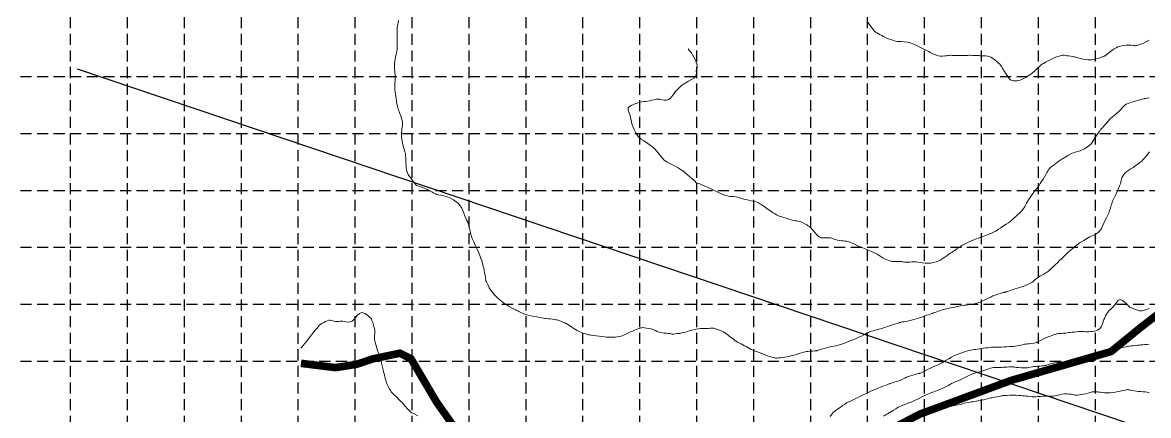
# Model space of a CAD drawing. Header units: inches. Extents: x 45655 to 51424, y 20024 to 23633.
# Drawn here: x 46934 to 48714, y 21203 to 21824 of the extents above; entities that cross this region are included whole.
import ezdxf

# ---------------------------------------------------------------- set-up
doc = ezdxf.new("R2010")
doc.units = ezdxf.units.IN
doc.header["$MEASUREMENT"] = 0
doc.linetypes.add('DASHED2', pattern=[0.375, 0.25, -0.125])
doc.linetypes.add('HIDDEN', pattern=[0.375, 0.25, -0.125])
doc.layers.add('100-Yr Floodplain', color=5, linetype='DASHED2', lineweight=60)
doc.layers.add('CTR', color=43, linetype='Continuous', lineweight=9)
for name, color, linetype in [('FLOOD PLANE', 120, 'Continuous'), ('GRID', 254, 'HIDDEN'), ('SILT FENCE', 200, 'Continuous')]:
    doc.layers.add(name, color=color, linetype=linetype)

msp = doc.modelspace()

# ---------------------------------------------------------------- linework, layer by layer
at = {"layer": '100-Yr Floodplain', "color": 4, "const_width": 12, "flags": 128}
msp.add_lwpolyline([(50192.2, 20539.8), (50189.9, 20570.7), (50172.6, 20620.5), (50129.1, 20743), (50097.3, 20814.5), (50035.7, 20859.1), (49982, 20892.9), (49912.5, 20934.6), (49867.7, 20960.4), (49827, 20994.2), (49736.6, 21034.9), (49695.8, 21061.7), (49673, 21088.5), (49650.7, 21126.1), (49618.9, 21170.8), (49570.2, 21255.2), (49529.5, 21322.7), (49504.6, 21370.4), (49452, 21421), (49404.3, 21468.7), (49385.4, 21497.5), (49374.5, 21526.3), (49355.6, 21543.2), (49326.8, 21558.1), (49314.8, 21571), (49302.5, 21598.7), (49297.3, 21617.2), (49283.9, 21633.9), (49260.2, 21702.4), (49252.5, 21718.4), (49195.3, 21798.2), (49166.5, 21844.3), (49126.1, 21909), (49096.7, 21955.7), (49080, 21986.4), (49039.6, 22019.1), (49012.5, 22022.9), (49000.2, 22017.6), (48989.7, 21984.3), (48980.9, 21907.1), (48973.9, 21847.5), (48966.9, 21807.1), (48931.8, 21728.2), (48907.2, 21663.3), (48894.9, 21580.9), (48854.6, 21495), (48826.5, 21442.3), (48770.3, 21395), (48701.9, 21342.4), (48654.5, 21303.8), (48496.5, 21258.2), (48351.7, 21204.7), (48241.1, 21146.8), (48167.4, 21083.7), (48076.1, 21011.8), (48041, 20983.7), (47986.6, 20953.9), (47965.6, 20952.2), (47919.9, 20959.2), (47814.6, 21024.1), (47714.6, 21090.7), (47630.4, 21164.4), (47588.3, 21224), (47547.9, 21292.4), (47530.3, 21301.2), (47488.2, 21292.4), (47461.9, 21283.6), (47428.6, 21278.4), (47373.9, 21285.2)], dxfattribs=at)
at = {"layer": 'CTR'}
for points, elevation in [([(47563.5, 21564), (47560.1, 21565.1), (47558, 21565.7), (47556.9, 21566.1), (47556.4, 21566.3), (47556, 21566.7), (47555.6, 21567.3), (47554.9, 21568.2), (47553.8, 21569.6), (47552.2, 21571.6), (47550.3, 21574.1), (47547.9, 21577.1), (47545.5, 21580.4), (47543.5, 21583.6), (47542.1, 21586.4), (47541.2, 21588.9), (47540.6, 21591.6), (47540.2, 21594.5), (47540, 21597.9), (47539.8, 21601.7), (47539.6, 21605.9), (47539.5, 21609.9), (47539.4, 21613.2), (47539.4, 21615.2), (47539.4, 21616.4), (47539.2, 21617.2), (47538.8, 21618.2), (47538.3, 21619.7), (47537.4, 21621.9), (47536.4, 21625.2), (47535.3, 21629), (47534.3, 21632.8), (47533.7, 21636.3), (47533.3, 21639.4), (47533, 21642.3), (47532.9, 21645), (47533, 21647.6), (47533.1, 21650.2), (47533.3, 21652.9), (47533.6, 21655.6), (47534, 21658.3), (47534.4, 21661.1), (47534.6, 21664), (47534.4, 21667.2), (47533.6, 21670.7), (47532.5, 21674.2), (47531.3, 21677.3), (47530.4, 21679.8), (47529.7, 21681.7), (47529, 21683.5), (47528.2, 21685.5), (47527.4, 21687.8), (47526.7, 21690.3), (47526, 21693.1), (47525.5, 21695.8), (47525.1, 21698.1), (47524.9, 21699.7), (47524.7, 21701.2), (47524.4, 21703.4), (47523.9, 21706.8), (47523.3, 21710.7), (47522.8, 21714.4), (47522.4, 21717.3), (47522.2, 21719.7), (47522.1, 21722.3), (47522.2, 21725.3), (47522.4, 21728.4), (47522.6, 21731.3), (47522.8, 21733.6), (47522.9, 21735.7), (47522.9, 21738.1), (47522.7, 21741.2), (47522.4, 21744.7), (47522.1, 21748), (47521.8, 21750.9), (47521.7, 21753.5), (47521.7, 21756.2), (47521.9, 21759.1), (47522.2, 21762.3), (47522.8, 21765.9), (47523.5, 21769.7), (47524.4, 21773.5), (47525.1, 21776.6), (47525.5, 21778.7), (47525.8, 21780.2), (47525.9, 21781.3), (47525.9, 21782.4), (47525.9, 21783.9), (47525.9, 21786.1), (47525.9, 21789.3), (47525.9, 21792.9), (47526, 21796.1), (47526.1, 21798.4), (47526.1, 21800.3), (47526.1, 21802.6), (47526, 21805.9), (47526, 21810), (47526.2, 21814.6), (47526.7, 21819.3), (47527.4, 21823.6), (47528.1, 21827)], 578), ([(48714.5, 21795.9), (48710.1, 21793.5), (48705.6, 21791.5), (48701.4, 21789.8), (48698.1, 21788.6), (48695.8, 21787.8), (48694.5, 21787.4), (48693.7, 21787.3), (48692.9, 21787.3), (48691.7, 21787.4), (48689.6, 21787.7), (48686.3, 21788), (48682.3, 21788.2), (48678.1, 21788.2), (48674.3, 21787.8), (48671, 21787), (48668.1, 21786.2), (48665.4, 21785.3), (48662.7, 21784.1), (48659.5, 21782.2), (48655.6, 21779.5), (48651.6, 21776.5), (48648.3, 21773.9), (48646.1, 21772.3), (48644.9, 21771.4), (48644.2, 21771), (48643.5, 21770.7), (48642.4, 21770.2), (48640.3, 21769.5), (48636.9, 21768.3), (48632.9, 21767.1), (48629.1, 21766), (48626, 21765.4), (48623.5, 21765.1), (48621, 21765.1), (48617.9, 21765.1), (48614.4, 21765.4), (48610.4, 21765.9), (48606.1, 21766.9), (48602, 21768), (48598.7, 21768.9), (48596.6, 21769.5), (48595.1, 21769.9), (48593.3, 21770.2), (48590.8, 21770.6), (48587.8, 21771.1), (48584.8, 21771.5), (48582.4, 21771.9), (48580.4, 21772.1), (48578.9, 21772.3), (48577.7, 21772.2), (48576.3, 21771.9), (48574.1, 21771.3), (48570.8, 21770.3), (48566.7, 21769), (48562.3, 21767.2), (48558, 21765.1), (48554.1, 21763), (48550.9, 21761.1), (48548.5, 21759.8), (48546.9, 21759), (48545.7, 21758.3), (48544.6, 21757.6), (48543.3, 21756.3), (48541.1, 21754.2), (48537.7, 21751.1), (48533.9, 21747.5), (48530.4, 21744.4), (48527.9, 21742.4), (48526, 21741), (48523.7, 21739.5), (48520.4, 21737.5), (48516.5, 21735.3), (48512.5, 21733.4), (48508.8, 21732.2), (48505.5, 21731.7), (48502.5, 21731.5), (48500, 21731.6), (48497.6, 21732.1), (48495.5, 21733.4), (48493.4, 21735.6), (48491.2, 21738.6), (48488.8, 21742.4), (48486.1, 21746.7), (48483.4, 21750.9), (48481.3, 21754.2), (48479.9, 21756.3), (48478.6, 21757.9), (48476.6, 21759.9), (48473.2, 21763), (48468.8, 21766.6), (48464.2, 21769.4), (48459.8, 21770.8), (48455.9, 21771.1), (48452.8, 21771), (48450.4, 21771), (48448.7, 21771.3), (48447.3, 21771.5), (48446, 21771.6), (48444.4, 21771.7), (48442.1, 21771.8), (48439, 21771.9), (48435.5, 21772), (48432.4, 21772.1), (48430, 21772.1), (48428, 21772), (48425.6, 21771.8), (48422.4, 21771.8), (48418.6, 21771.7), (48414.5, 21771.8), (48410.4, 21771.8), (48406.6, 21771.9), (48403.5, 21772), (48401.2, 21772.1), (48399.4, 21772.1), (48397.9, 21772), (48396.2, 21771.8), (48394.1, 21771.4), (48391.7, 21771), (48388.6, 21770.8), (48385.1, 21770.8), (48381.1, 21771.5), (48377, 21772.8), (48373, 21774.5), (48369.8, 21776.1), (48367.6, 21777.2), (48366.2, 21778), (48365.2, 21778.5), (48364.2, 21779.1), (48362.8, 21779.8), (48360.6, 21780.9), (48357.4, 21782.5), (48353.4, 21784.5), (48348.7, 21786.8), (48343.6, 21789.1), (48338.3, 21791.3), (48332.9, 21792.9), (48327.5, 21793.6), (48322.6, 21793.8), (48318.7, 21793.9), (48315.8, 21794.1), (48313.6, 21794.5), (48311.2, 21795.3), (48308, 21796.3), (48304.5, 21797.5), (48300.9, 21798.9), (48297.7, 21800.4), (48294.8, 21801.9), (48292.1, 21803.4), (48289.4, 21804.7), (48286.8, 21806), (48284.4, 21807.4), (48282.3, 21808.9), (48280.2, 21811), (48277.8, 21813.8), (48275, 21817.4), (48272.1, 21821.3), (48270.3, 21823.8)], 574), ([(48299.8, 21448.8), (48296.6, 21450.2), (48294.3, 21451.4), (48292.7, 21452.4), (48291.1, 21453.5), (48289.3, 21454.7), (48287.2, 21456.1), (48284.6, 21457.7), (48281.7, 21459.3), (48278.3, 21461), (48274.4, 21462.7), (48269.7, 21464.5), (48264.6, 21466.5), (48259.3, 21468.6), (48253.9, 21471.1), (48248.7, 21473.5), (48244, 21475.7), (48240, 21477.2), (48236.5, 21478.1), (48233.6, 21478.5), (48231, 21478.7), (48228.5, 21478.8), (48225.6, 21479.1), (48222.1, 21479.9), (48218.5, 21480.9), (48215.3, 21482), (48213, 21482.8), (48211.1, 21483.4), (48208.7, 21483.7), (48205.5, 21483.7), (48201.9, 21483.6), (48198.7, 21483.5), (48196.4, 21483.7), (48195, 21484.1), (48193.9, 21484.5), (48192.9, 21485.2), (48191.5, 21486.3), (48189.4, 21488.5), (48186.3, 21491.9), (48182.8, 21495.8), (48179.8, 21499.2), (48177.6, 21501.4), (48175.8, 21502.8), (48173.6, 21504.1), (48170.4, 21505.9), (48166.6, 21507.8), (48163, 21509.3), (48160.1, 21510), (48157.5, 21510.3), (48154.9, 21510.5), (48152, 21511), (48148.7, 21511.9), (48145, 21513.1), (48141, 21514.4), (48137, 21515.8), (48133.8, 21516.8), (48131.6, 21517.4), (48130.1, 21517.7), (48128.9, 21518.1), (48127.5, 21518.7), (48125.8, 21519.8), (48123.4, 21521.3), (48120.4, 21523.3), (48116.7, 21525.7), (48112.6, 21528.5), (48108.4, 21531.3), (48104.4, 21534), (48101.2, 21536.2), (48099.1, 21537.5), (48097.8, 21538.3), (48097, 21538.7), (48096.1, 21539.2), (48094.9, 21539.7), (48092.7, 21540.4), (48089.4, 21541.3), (48085.6, 21542.2), (48081.9, 21543.1), (48079, 21543.7), (48076.4, 21544.2), (48073.9, 21544.9), (48071, 21545.9), (48067.8, 21547), (48064.5, 21547.9), (48061.1, 21548.5), (48057.9, 21548.7), (48055, 21548.9), (48052.3, 21549.1), (48049.6, 21549.5), (48046.3, 21550.4), (48042.1, 21551.8), (48037, 21553.8), (48031.7, 21556.1), (48026.3, 21558.7), (48021.1, 21561.3), (48016.1, 21563.8), (48011.5, 21565.9), (48007.4, 21567.6), (48004.2, 21568.8), (48001.9, 21569.6), (48000.4, 21570), (47999.3, 21570.5), (47998.2, 21571.2), (47996.8, 21572.5), (47994.7, 21574.6), (47991.6, 21577.4), (47987.9, 21580.7), (47984.4, 21583.8), (47981.5, 21586.3), (47978.9, 21588.3), (47976.3, 21590.2), (47973.5, 21592.1), (47970.3, 21594), (47966.9, 21595.9), (47963.5, 21597.7), (47960.1, 21599.4), (47957.2, 21600.9), (47954.7, 21602.2), (47952.7, 21603.3), (47951, 21604.3), (47949.4, 21605.3), (47947.6, 21606.8), (47945.3, 21609.3), (47942.3, 21613.1), (47938.6, 21617.9), (47934.2, 21622.9), (47929.4, 21627.4), (47924.5, 21631.3), (47919.9, 21634.5), (47915.8, 21637.1), (47912.4, 21639.2), (47909.5, 21641.3), (47907, 21643.8), (47904.9, 21646.8), (47902.8, 21650.4), (47900.7, 21654.7), (47898.7, 21659.3), (47897.2, 21663.7), (47896.2, 21667.6), (47895.5, 21671.1), (47894.7, 21674.7), (47893.6, 21678.6), (47892.4, 21682.3), (47891.4, 21685.4), (47891, 21687.7), (47891.4, 21689.3), (47892.9, 21690.8), (47895.8, 21692.5), (47899.5, 21694.3), (47903.4, 21695.9), (47907, 21697.2), (47910.2, 21698.1), (47913, 21698.7), (47915.7, 21699), (47918.4, 21699.2), (47921.5, 21699.6), (47925.1, 21700.3), (47928.8, 21701.1), (47932, 21701.9), (47934.3, 21702.4), (47935.8, 21702.7), (47936.8, 21702.8), (47937.8, 21703), (47939.1, 21702.9), (47941.3, 21702.6), (47944.5, 21701.9), (47948.3, 21701.3), (47951.9, 21701.2), (47954.9, 21702), (47957.6, 21703.9), (47960.2, 21706.9), (47963.3, 21711), (47967, 21715.7), (47971.2, 21720.4), (47976.1, 21724.7), (47981.3, 21728.3), (47986.4, 21731.3), (47991.1, 21733.6), (47995, 21735.8), (47997.6, 21738.1), (47998.8, 21741), (47999, 21744.2), (47998.9, 21747.2), (47999.2, 21749.6), (47999.7, 21751.6), (48000.2, 21753.2), (48000.4, 21754.6), (48000.3, 21756.2), (47999.8, 21758.4), (47998.7, 21761.5), (47997.1, 21765.3), (47995.2, 21769.3), (47993, 21773), (47990.7, 21776.4), (47988.3, 21779.4), (47986, 21782.1)], 576), ([(48714.8, 21704.8), (48711.4, 21704.3), (48709.4, 21704), (48708.3, 21703.9), (48707.7, 21703.8), (48706.9, 21703.6), (48705.6, 21703.2), (48703.4, 21702.6), (48700.1, 21701.8), (48696.3, 21700.7), (48692.6, 21699.7), (48689.6, 21698.7), (48686.9, 21697.8), (48684.3, 21696.8), (48681.4, 21695.8), (48678.6, 21694.6), (48676.1, 21693.1), (48674.1, 21691.3), (48672.2, 21689.2), (48669.9, 21686.5), (48666.6, 21683.3), (48662.9, 21680), (48659.4, 21677), (48656.6, 21674.7), (48654.1, 21672.5), (48651.6, 21669.9), (48648.6, 21666.5), (48645.4, 21662.8), (48642.7, 21659.7), (48640.7, 21657.6), (48639.2, 21656.2), (48637.9, 21654.8), (48636.5, 21652.9), (48634.9, 21650.6), (48633.2, 21648), (48631.4, 21645.2), (48629.6, 21642.4), (48627.9, 21639.6), (48626.4, 21636.8), (48624.8, 21634.1), (48622.5, 21631.4), (48619.3, 21628.8), (48615.7, 21626.4), (48612.5, 21624.5), (48610.2, 21623.2), (48608.7, 21622.5), (48607.6, 21622), (48606.7, 21621.7), (48605.4, 21621.3), (48603.3, 21620.7), (48599.9, 21619.7), (48595.7, 21618.3), (48591, 21616.3), (48586.3, 21613.8), (48582, 21611.3), (48578.6, 21609.1), (48576.4, 21607.7), (48574.9, 21606.7), (48573.6, 21605.8), (48571.9, 21604.6), (48569.7, 21603), (48567.1, 21601.1), (48564.3, 21599.1), (48561.5, 21597.1), (48559.1, 21595.3), (48557.6, 21593.9), (48556.6, 21592.7), (48555.9, 21591.7), (48555.3, 21590.6), (48554.4, 21589.1), (48553.2, 21586.9), (48551.3, 21583.8), (48549.2, 21580.2), (48546.9, 21576.3), (48544.7, 21572.6), (48542.6, 21569.2), (48540.7, 21566.3), (48538.8, 21563.7), (48536.7, 21561.2), (48534.1, 21558), (48531, 21553.8), (48527.5, 21548.9), (48524.1, 21543.5), (48521, 21538.2), (48518.2, 21533.1), (48515.4, 21528.8), (48512.6, 21525.4), (48509.6, 21522.5), (48506.7, 21519.9), (48503.7, 21517.1), (48500.7, 21514.4), (48497.9, 21511.8), (48495.1, 21509.6), (48492.1, 21507.5), (48488.5, 21505.2), (48484.3, 21502.4), (48480.1, 21499.6), (48476.7, 21497.3), (48474.6, 21495.9), (48473.6, 21495.1), (48473, 21494.7), (48472.2, 21494.2), (48470.9, 21493.5), (48468.6, 21492.4), (48465.3, 21490.9), (48461.1, 21489.2), (48456.5, 21487.4), (48451.9, 21485.7), (48447.7, 21484.2), (48444.3, 21483), (48442, 21482.2), (48440.1, 21481.5), (48437.6, 21480.6), (48433.8, 21479), (48429, 21476.9), (48423.8, 21474.3), (48418.7, 21471.3), (48414.2, 21468.4), (48410.8, 21466), (48408.6, 21464.5), (48407.3, 21463.7), (48406.3, 21463.1), (48405.2, 21462.3), (48403.5, 21461.1), (48401.2, 21459.6), (48398.1, 21457.5), (48394.7, 21455.3), (48391.5, 21453.1), (48389, 21451.3), (48386.8, 21449.8), (48384.3, 21448.3), (48381.2, 21446.9), (48377.8, 21445.6), (48374.5, 21444.5), (48371.8, 21443.8), (48369.4, 21443.5), (48366.9, 21443.3), (48363.9, 21443.3), (48360.4, 21443.4), (48356.6, 21443.8), (48352.7, 21444.4), (48348.9, 21445), (48345.7, 21445.5), (48343.5, 21445.7), (48341.6, 21445.7), (48339.4, 21445.5), (48336.6, 21445.3), (48333.5, 21445.1), (48330.5, 21445), (48328, 21445.1), (48326.1, 21445.4), (48324.5, 21445.7), (48323, 21445.9), (48321.3, 21446), (48319, 21445.9), (48315.8, 21445.9), (48312, 21446), (48307.9, 21446.4), (48303.7, 21447.5), (48299.8, 21448.8)], 576), ([(48715.3, 21619.6), (48712.4, 21615.8), (48709.4, 21612), (48706.8, 21608.8), (48704.8, 21606.6), (48702.9, 21605), (48700.6, 21603.2), (48697.3, 21600.7), (48693.4, 21597.7), (48689.4, 21594.9), (48685.8, 21592.5), (48682.5, 21590.4), (48679.6, 21588.4), (48677, 21586.2), (48674.8, 21583.8), (48673, 21581.2), (48671.7, 21578.6), (48670.8, 21576.1), (48670.3, 21574), (48670, 21572.6), (48669.8, 21571.1), (48669.2, 21569), (48668, 21565.6), (48666.3, 21561.4), (48664.3, 21556.7), (48662.2, 21552.1), (48660.1, 21548), (48658.5, 21544.7), (48657.4, 21542.5), (48656.8, 21541), (48656.3, 21539.7), (48655.8, 21538), (48655.1, 21535.9), (48654.3, 21533.4), (48653.4, 21530.5), (48652.5, 21527.6), (48651.6, 21524.8), (48650.8, 21522.6), (48650, 21520.6), (48648.9, 21518.2), (48647.2, 21515.1), (48645.2, 21511.3), (48643.1, 21506.9), (48641, 21502.2), (48638.6, 21497.5), (48635.4, 21493.3), (48631.2, 21490.1), (48626.2, 21487.5), (48620.9, 21485), (48615.8, 21482.2), (48611.4, 21479.6), (48607.9, 21477.4), (48605.7, 21476), (48604.3, 21475.1), (48603, 21474.1), (48601.4, 21472.9), (48599.2, 21471.2), (48596.6, 21469.1), (48593.8, 21466.8), (48591, 21464.5), (48588.7, 21462.6), (48587.1, 21461.3), (48585.6, 21459.9), (48583.5, 21457.7), (48580, 21454.3), (48576.1, 21450.5), (48572.7, 21447.2), (48570.6, 21445.1), (48569.1, 21443.6), (48566.9, 21441.6), (48563.5, 21438.5), (48559.5, 21434.8), (48555.9, 21431.6), (48553.4, 21429.5), (48551.5, 21428.2), (48549.2, 21426.9), (48545.9, 21425.1), (48541.9, 21422.9), (48538, 21420.4), (48534.7, 21417.8), (48531.8, 21415.3), (48529, 21413.2), (48526.2, 21411.5), (48523.3, 21410.2), (48520.5, 21409), (48517.9, 21407.9), (48515.4, 21406.9), (48512.7, 21405.9), (48509.8, 21405), (48506.5, 21404), (48502.7, 21402.9), (48498.3, 21401.4), (48493.9, 21399.9), (48490.5, 21398.7), (48488.4, 21398), (48487.4, 21397.7), (48486.8, 21397.6), (48486, 21397.4), (48484.7, 21397.1), (48482.5, 21396.5), (48479.2, 21395.7), (48475.4, 21394.6), (48471.5, 21393.2), (48467.8, 21391.7), (48464.3, 21389.9), (48460.4, 21388), (48456.1, 21385.9), (48451.7, 21383.9), (48447.4, 21382.1), (48443.7, 21380.7), (48440.7, 21379.7), (48438.3, 21379), (48436.5, 21378.6), (48434.7, 21378.4), (48432.4, 21378.1), (48429.3, 21377.8), (48425.6, 21377.4), (48422.1, 21376.9), (48419.1, 21376.4), (48416.4, 21375.9), (48413.7, 21375.3), (48410.8, 21374.8), (48407.6, 21374.1), (48404.2, 21373.5), (48400.6, 21372.7), (48397.1, 21372), (48394.1, 21371.3), (48391.7, 21370.8), (48389.6, 21370.3), (48387.4, 21369.7), (48384.7, 21368.8), (48381.8, 21367.8), (48379, 21366.7), (48376.3, 21365.7), (48374, 21364.9), (48372, 21364.1), (48370.2, 21363.5), (48368.3, 21362.9), (48365.9, 21362.1), (48362.7, 21361.1), (48358.9, 21359.7), (48354.6, 21358.3), (48350.3, 21356.8), (48346.2, 21355.4), (48342.9, 21354.4), (48340.7, 21353.8), (48339.1, 21353.4), (48337.3, 21353.1), (48334.9, 21352.6), (48332.1, 21352.1), (48329.3, 21351.5), (48326.7, 21351), (48324.5, 21350.6), (48322.7, 21350.3), (48321.4, 21350), (48319.9, 21349.5), (48317.8, 21348.8), (48314.4, 21347.7), (48310.3, 21346.4), (48305.9, 21344.9), (48301.7, 21343.5), (48298, 21342.3), (48294.9, 21341.2), (48292.4, 21340.4), (48290.2, 21339.8), (48287.8, 21339.1), (48284.8, 21338.4), (48281.5, 21337.6), (48278.5, 21336.8), (48276, 21336.1), (48274.1, 21335.5), (48272.4, 21334.9), (48270.9, 21334.2), (48269.1, 21333.3), (48266.8, 21332), (48263.6, 21330.3), (48259.8, 21328.3), (48255.7, 21326.3), (48251.7, 21324.5), (48247.9, 21322.9), (48244.7, 21321.6), (48242.3, 21320.7), (48240.6, 21320.1), (48239.4, 21319.7), (48238.3, 21319.3), (48236.9, 21318.7), (48234.7, 21317.8), (48231.4, 21316.5), (48227.5, 21315.1), (48223.3, 21313.7), (48219.6, 21312.8), (48216.2, 21312.2), (48213.3, 21311.7), (48210.6, 21311.3), (48207.9, 21310.7), (48204.7, 21309.9), (48200.8, 21308.7), (48196.7, 21307.5), (48193.3, 21306.4), (48191.2, 21305.7), (48190.1, 21305.3), (48189.6, 21305.1), (48189.1, 21305), (48188.1, 21304.8), (48186.1, 21304.7), (48182.7, 21304.5), (48178.8, 21304.3), (48175.3, 21304.1), (48172.8, 21303.9), (48170.9, 21303.5), (48168.6, 21302.9), (48165.3, 21301.9), (48161.3, 21300.7), (48157.1, 21299.4), (48153.3, 21298.3), (48149.8, 21297.4), (48146.9, 21296.6), (48144.3, 21296), (48141.8, 21295.6), (48138.9, 21295.1), (48135.2, 21294.6), (48131.4, 21294.1), (48128.1, 21293.7), (48125.9, 21293.6), (48124.6, 21293.6), (48123.5, 21293.8), (48122.4, 21294.1), (48120.8, 21294.5), (48118.5, 21295.1), (48115.3, 21296.1), (48111.5, 21297.3), (48107.5, 21298.7), (48103.5, 21300.3), (48099.8, 21301.8), (48096.8, 21303), (48094.4, 21303.8), (48092.5, 21304.4), (48090.6, 21305), (48088.3, 21306), (48085.7, 21307.2), (48083, 21308.6), (48080.3, 21310.1), (48077.6, 21311.6), (48074.9, 21313.1), (48072.2, 21314.5), (48069.6, 21315.9), (48066.9, 21317.3), (48064.2, 21318.9), (48061.7, 21320.5), (48059.4, 21322), (48057.5, 21323.4), (48055.5, 21324.8), (48053.1, 21326.6), (48050, 21329), (48046.4, 21331.7), (48042.3, 21334.3), (48038.1, 21336.4), (48034.1, 21338.1), (48030.9, 21339.3), (48028.6, 21340.1), (48026.8, 21340.6), (48024.6, 21340.7), (48021.5, 21340.6), (48018, 21340.4), (48014.8, 21340.2), (48012.6, 21340.2), (48011.2, 21340.3), (48010.1, 21340.4), (48009.1, 21340.5), (48007.7, 21340.5), (48005.5, 21340.3), (48002.3, 21339.9), (47998.3, 21339.2), (47994.4, 21338.4), (47990.9, 21337.4), (47987.8, 21336.4), (47985, 21335.4), (47982.3, 21334.6), (47979.4, 21333.9), (47976.2, 21333.2), (47972.6, 21332.6), (47968.8, 21332.1), (47965.6, 21331.6), (47963.3, 21331.4), (47961.7, 21331.3), (47960.4, 21331.5), (47958.9, 21331.8), (47957.1, 21332.2), (47954.7, 21332.5), (47951.6, 21332.8), (47948.3, 21333), (47945, 21333.3), (47942.2, 21333.8), (47939.7, 21334.6), (47937.1, 21335.6), (47934.3, 21336.9), (47931.1, 21338.2), (47927.5, 21339.5), (47923.7, 21340.4), (47920.1, 21341), (47916.9, 21341.4), (47914.6, 21341.6), (47912.7, 21341.5), (47911, 21341.2), (47908.9, 21340.5), (47906.6, 21339.6), (47904, 21338.5), (47901.1, 21337.5), (47898.1, 21336.3), (47894.9, 21335), (47891.6, 21333.4), (47888.4, 21331.8), (47885.4, 21330.3), (47882.8, 21329.1), (47880.2, 21328.2), (47877.4, 21327.5), (47874.1, 21326.9), (47870.5, 21326.6), (47867.4, 21326.4), (47865.1, 21326.4), (47863.4, 21326.5), (47862, 21326.6), (47860.6, 21326.7), (47858.9, 21326.7), (47856.6, 21326.8), (47853.5, 21327.2), (47849.6, 21327.6), (47845.2, 21328.2), (47840.5, 21328.8), (47836.1, 21329.4), (47832.6, 21329.8), (47830.6, 21330.1), (47829.4, 21330.2), (47828.5, 21330.4), (47827.2, 21330.6), (47825.4, 21331.1), (47823, 21331.8), (47820, 21332.8), (47816.8, 21334), (47813.6, 21335.4), (47810.5, 21336.9), (47807.7, 21338.5), (47805, 21340.3), (47802.3, 21342.2), (47799.8, 21344), (47797.5, 21345.6), (47795.5, 21346.9), (47793.5, 21347.9), (47791.1, 21349.1), (47788, 21350.5), (47784.7, 21351.9), (47781.6, 21353.1), (47779, 21353.8), (47776.7, 21354.2), (47774.3, 21354.5), (47771.3, 21354.9), (47768.1, 21355.3), (47765, 21355.6), (47762.3, 21355.9), (47759.7, 21356.1), (47757.1, 21356.4), (47754.2, 21356.9), (47750.8, 21357.6), (47746.8, 21358.5), (47742.2, 21359.3), (47737.3, 21360.3), (47732.3, 21361.5), (47727.7, 21362.9), (47723.7, 21364.5), (47720.5, 21365.9), (47718.3, 21367.1), (47716.7, 21368), (47715.3, 21368.8), (47714, 21369.5), (47712.3, 21370.3), (47710, 21371.5), (47706.9, 21373.1), (47703.3, 21375.1), (47699.7, 21377.2), (47696.4, 21379.4), (47693.4, 21381.5), (47690.7, 21383.6), (47688.1, 21385.7), (47685.5, 21387.9), (47682.8, 21390.5), (47679.9, 21393.6), (47676.9, 21397), (47674.1, 21400.8), (47671.6, 21404.8), (47669.6, 21408.5), (47668.1, 21411.7), (47667, 21414), (47666.4, 21415.7), (47666.1, 21416.8), (47665.9, 21417.8), (47665.7, 21419), (47665.4, 21421.2), (47664.9, 21424.5), (47664.2, 21428.5), (47663.5, 21432.4), (47662.8, 21435.6), (47662.1, 21438.2), (47661.4, 21440.8), (47660.7, 21443.7), (47659.7, 21447.1), (47658.4, 21451.1), (47656.7, 21455.8), (47654.5, 21461.1), (47652.1, 21466.6), (47649.5, 21472.1), (47647, 21477.5), (47644.8, 21482.6), (47643.2, 21487.2), (47642, 21491.2), (47641.2, 21494.4), (47640.7, 21496.8), (47640.4, 21498.8), (47639.9, 21500.9), (47639.1, 21503.5), (47638.1, 21506.4), (47637, 21509.3), (47635.8, 21512), (47634.7, 21514.8), (47633.2, 21518.1), (47631.5, 21522.4), (47629.6, 21527), (47627.5, 21531.3), (47625.3, 21534.8), (47622.8, 21537.8), (47619.5, 21540.6), (47615.3, 21543.5), (47610.4, 21546.2), (47605, 21548.5), (47599.7, 21550), (47594.8, 21551), (47591, 21551.6), (47588.4, 21552.1), (47586.4, 21552.9), (47584.2, 21554.2), (47581, 21556.1), (47577, 21558.3), (47572.4, 21560.6), (47567.7, 21562.5), (47563.5, 21564)], 578), ([(48714.8, 21372.1), (48713, 21371.2), (48710.6, 21370.2), (48707.4, 21369.1), (48703.5, 21368.4), (48699.2, 21368.4), (48694.6, 21369.6), (48690.4, 21371.3), (48687, 21372.9), (48684.9, 21373.8), (48683.9, 21374.2), (48683.4, 21374.5), (48682.9, 21374.8), (48681.9, 21375.9), (48680, 21378), (48676.7, 21381.3), (48672.8, 21384.6), (48668.9, 21386.1), (48665.9, 21384.7), (48663.2, 21381.4), (48660.6, 21377.5), (48657.5, 21374.2), (48654.4, 21371.5), (48651.5, 21368.9), (48649.2, 21366.1), (48647.4, 21363.1), (48645.9, 21360.1), (48644.5, 21357.3), (48643.3, 21354.5), (48642.2, 21351.7), (48641.3, 21349), (48640.4, 21346.3), (48639.3, 21343.7), (48637.6, 21341.2), (48635.5, 21339), (48633.1, 21337.4), (48630.5, 21336.4), (48627.7, 21335.9), (48624.9, 21335.6), (48622.2, 21335.3), (48619.5, 21335), (48616.9, 21334.9), (48614.2, 21335.1), (48611.6, 21335.4), (48608.9, 21335.5), (48606.1, 21335.5), (48603.1, 21335.3), (48599.9, 21334.9), (48596.6, 21334.6), (48593.2, 21334.3), (48590.2, 21334), (48587.8, 21333.7), (48585.4, 21333.4), (48582.6, 21333), (48579.1, 21332.7), (48575.4, 21332.4), (48572.1, 21332.1), (48569.9, 21331.9), (48568.4, 21331.6), (48567.1, 21331.2), (48565.5, 21330.7), (48563.6, 21330.1), (48561.1, 21329.3), (48558.1, 21328.2), (48554.8, 21327.1), (48551.4, 21325.7), (48548.1, 21324.1), (48545, 21322.5), (48542.1, 21321), (48539.3, 21319.6), (48536.5, 21318.3), (48533.1, 21317.3), (48529.1, 21316.6), (48525, 21316.1), (48521.6, 21315.8), (48519.5, 21315.7), (48518.3, 21315.5), (48517.4, 21315.3), (48516.2, 21315), (48514.5, 21314.6), (48512.1, 21314.1), (48509.1, 21313.4), (48505.9, 21312.8), (48503, 21312.3), (48500.9, 21312), (48499.1, 21311.8), (48496.9, 21311.7), (48493.6, 21311.6), (48489.6, 21311.4), (48485.4, 21311.1), (48481.3, 21310.9), (48477.7, 21310.7), (48474.6, 21310.5), (48472.3, 21310.6), (48470.3, 21310.6), (48468.7, 21310.7), (48467, 21310.6), (48465, 21310.5), (48462.6, 21310.2), (48459.5, 21309.9), (48456.1, 21309.5), (48452.6, 21309), (48449.3, 21308.4), (48446.3, 21307.9), (48443.5, 21307.5), (48440.7, 21307.2), (48437.9, 21307), (48434.7, 21306.6), (48431, 21305.7), (48427.3, 21304.7), (48424.1, 21303.7), (48421.8, 21303), (48420.2, 21302.4), (48418.8, 21302), (48417.2, 21301.4), (48415.2, 21300.7), (48412.6, 21299.8), (48409.6, 21298.5), (48406, 21296.9), (48402.1, 21294.9), (48397.8, 21292.5), (48393.7, 21290), (48390.4, 21288), (48388.3, 21286.6), (48387, 21285.8), (48386.2, 21285.4), (48385.5, 21285), (48384.3, 21284.4), (48382.2, 21283.5), (48378.7, 21282), (48374.3, 21280), (48369.3, 21277.8), (48364.3, 21275.3), (48359.8, 21273), (48356.3, 21271.2), (48354.2, 21270.1), (48353.1, 21269.6), (48352.4, 21269.4), (48351.6, 21269.2), (48350.3, 21268.9), (48348.1, 21268.4), (48344.9, 21267.6), (48341.1, 21266.7), (48337.4, 21265.6), (48334.2, 21264.5), (48331.3, 21263.3), (48328.6, 21262), (48325.7, 21260.7), (48322.5, 21259.3), (48319.1, 21257.8), (48315.4, 21256.5), (48311.7, 21255.3), (48308.6, 21254.3), (48306.3, 21253.5), (48304.7, 21253), (48303.5, 21252.6), (48302.4, 21252.2), (48301, 21251.7), (48298.8, 21250.8), (48295.4, 21249.6), (48291.2, 21248), (48286.4, 21246.2), (48281.5, 21244.1), (48277.1, 21242.2), (48273.6, 21240.7), (48271.5, 21239.7), (48270.4, 21239.2), (48269.9, 21239), (48269.3, 21238.7), (48268.2, 21238.2), (48266.1, 21237.1), (48262.7, 21235.3), (48258.2, 21233.1), (48253.2, 21230.6), (48248.1, 21228.1), (48243.4, 21225.9), (48239.9, 21224.3), (48237.9, 21223.4), (48237, 21223), (48236.7, 21222.8), (48236.5, 21222.7), (48235.7, 21222.1), (48233.7, 21220.8), (48230.2, 21218.4), (48226, 21215.4), (48221.9, 21212.5), (48218.6, 21210.1), (48215.9, 21207.8), (48213.3, 21204.9), (48210.3, 21201.1)], 582), ([(47558.9, 21202.4), (47554.9, 21204.2), (47551.7, 21205.7), (47549.4, 21206.7), (47547.7, 21207.9), (47545.5, 21210.1), (47542.2, 21213.5), (47538.6, 21217.6), (47535.4, 21221.2), (47533.3, 21223.6), (47531.5, 21225.4), (47529.2, 21227.7), (47525.8, 21231.1), (47521.9, 21234.9), (47518.7, 21238.2), (47516.7, 21240.3), (47515.5, 21242), (47514.3, 21244.1), (47512.5, 21247.6), (47510.4, 21251.8), (47508.6, 21256.2), (47507.4, 21260), (47506.7, 21263.4), (47506.1, 21266.3), (47505.4, 21269), (47504.6, 21271.8), (47503.7, 21275.1), (47502.7, 21279.2), (47501.9, 21283.3), (47501.3, 21286.7), (47500.9, 21288.6), (47500.7, 21289.6), (47500.6, 21290.1), (47500.5, 21290.7), (47500.1, 21292), (47499.3, 21294.2), (47497.9, 21297.5), (47496.3, 21301.5), (47494.9, 21305.4), (47493.9, 21308.8), (47493.2, 21311.8), (47492.5, 21314.5), (47491.5, 21317.4), (47490.6, 21320.3), (47490.1, 21323.3), (47490.1, 21326.5), (47490.4, 21329.6), (47490.8, 21332.5), (47490.9, 21335.1), (47490.6, 21337.9), (47489.8, 21341.1), (47488.7, 21345.3), (47487.4, 21349.5), (47486.2, 21353), (47485.4, 21355.1), (47484.4, 21356.5), (47482.4, 21358.3), (47479, 21361.2), (47474.7, 21364), (47470.4, 21365.3), (47466.5, 21364.2), (47463.1, 21361.2), (47460.1, 21357.6), (47457.4, 21354.4), (47454.7, 21352), (47451.8, 21350.6), (47448.6, 21350.3), (47445.4, 21350.7), (47442.5, 21351.3), (47440, 21351.7), (47437.9, 21351.8), (47436.9, 21351.7), (47435.9, 21351.7), (47433.7, 21351.4), (47431.3, 21351.2), (47428.7, 21351.4), (47425.9, 21352.1), (47423, 21352.9), (47420.3, 21353.4), (47417.8, 21353.3), (47415.4, 21352.5), (47412.9, 21351.3), (47410, 21349.8), (47407, 21348.2), (47404.5, 21346.5), (47402.6, 21344.8), (47400.9, 21342.9), (47398.9, 21340.3), (47396.1, 21336.9), (47393.2, 21333.3), (47390.6, 21330.1), (47388.8, 21327.9), (47387.3, 21325.9), (47385.3, 21323.4), (47382.5, 21319.6), (47379, 21315.3), (47375.8, 21311.4), (47373.9, 21309.4)], 582), ([(48714.5, 21315.7), (48711.1, 21315.2), (48707.7, 21315), (48704.7, 21314.7), (48702.2, 21314.4), (48699.8, 21314.1), (48696.9, 21313.7), (48693.4, 21313.4), (48689.6, 21313.1), (48686.4, 21312.8), (48684.1, 21312.5), (48682.4, 21312.2), (48680.4, 21311.9), (48677.6, 21311.4), (48674.5, 21310.9), (48671.5, 21310.2), (48669.1, 21309.5), (48667.1, 21308.6), (48665.4, 21307.8), (48663.6, 21307), (48661.6, 21306.4), (48659.2, 21306.2), (48656.1, 21306.4), (48652.8, 21306.4), (48649.5, 21305.4), (48646.5, 21302.9), (48643.8, 21299.5), (48641, 21296.4), (48638.2, 21294.2), (48635.4, 21292.9), (48632.9, 21292), (48630.6, 21291.2), (48628.4, 21290.4), (48625.9, 21289.6), (48622.8, 21288.8), (48619.4, 21288.2), (48615.9, 21288), (48612.4, 21288.1), (48609.1, 21288.4), (48606.2, 21288.8), (48603.6, 21288.9), (48601.3, 21288.9), (48599.2, 21288.9), (48597, 21288.9), (48594.6, 21288.8), (48592, 21288.6), (48589.2, 21288.1), (48586.2, 21287.5), (48583.3, 21287), (48580.6, 21286.8), (48578, 21286.8), (48575.4, 21286.8), (48572.5, 21286.8), (48569.2, 21286.7), (48565.5, 21286.1), (48561.3, 21285.1), (48557.2, 21283.8), (48553.9, 21282.7), (48551.7, 21282), (48550.2, 21281.6), (48548.3, 21281.3), (48545.6, 21281.1), (48542.4, 21280.9), (48539.4, 21280.7), (48537, 21280.5), (48535.3, 21280.4), (48534.2, 21280.3), (48533.4, 21280.2), (48532.3, 21280), (48530.3, 21279.6), (48526.8, 21279), (48522.2, 21278.3), (48517.3, 21277.9), (48512.4, 21278), (48508.2, 21278.4), (48504.9, 21278.8), (48502.8, 21279.2), (48501.6, 21279.4), (48500.8, 21279.6), (48500.1, 21279.7), (48498.9, 21279.7), (48496.8, 21279.6), (48493.5, 21279.5), (48489.6, 21279.3), (48486.1, 21279.1), (48483.5, 21278.9), (48481.4, 21278.7), (48479.1, 21278.7), (48476, 21278.7), (48472.5, 21278.8), (48469.1, 21278.6), (48466.4, 21278.2), (48463.9, 21277.5), (48461.4, 21276.6), (48458.3, 21275.5), (48454.8, 21274.2), (48450.8, 21273), (48446.6, 21271.8), (48442.6, 21270.7), (48439.3, 21269.8), (48437, 21269.2), (48435.6, 21268.7), (48434.5, 21268.3), (48433.4, 21267.8), (48431.9, 21267.1), (48429.6, 21265.9), (48426.4, 21264.3), (48422.4, 21262.4), (48418, 21260.3), (48413.6, 21258.2), (48409.5, 21256.4), (48406.1, 21254.9), (48403.9, 21253.8), (48402.5, 21253.2), (48401.6, 21252.7), (48400.8, 21252.2), (48399.6, 21251.6), (48397.4, 21250.4), (48394, 21248.7), (48389.7, 21246.5), (48384.7, 21244.3), (48379.5, 21242.2), (48374.5, 21240.4), (48370.4, 21238.9), (48367.3, 21237.7), (48364.9, 21236.6), (48362.4, 21235.4), (48359.3, 21233.8), (48355.6, 21232.1), (48351.6, 21230.2), (48347.6, 21228.2), (48343.9, 21226.4)], 584), ([(48714.7, 21238.8), (48711.8, 21239.5), (48708.3, 21240), (48704.6, 21240.4), (48701.4, 21240.7), (48699.1, 21240.8), (48697.1, 21240.9), (48694.5, 21241.3), (48690.9, 21241.8), (48686.9, 21242.5), (48683.5, 21243.1), (48681.5, 21243.5), (48680.5, 21243.6), (48680.1, 21243.6), (48679.7, 21243.6), (48678.7, 21243.4), (48676.7, 21243), (48673.3, 21242.1), (48668.7, 21241.1), (48663.6, 21240.1), (48658.2, 21239.2), (48653, 21238.7), (48648.3, 21238.5), (48644.1, 21238.6), (48640.6, 21239), (48637.7, 21239.4), (48635.2, 21239.8), (48633.1, 21240), (48631.1, 21240.2), (48629.2, 21240.3), (48627.2, 21240.3), (48624.7, 21239.9), (48621.6, 21239.2), (48618.1, 21238.2), (48614.4, 21237.2), (48610.6, 21236.4), (48607, 21235.7), (48604, 21235.3), (48601.5, 21235), (48599.5, 21235), (48597.7, 21235.1), (48595.8, 21235.4), (48593.7, 21235.9), (48591.2, 21236.3), (48588.3, 21236.7), (48584.9, 21237), (48581.2, 21236.9), (48577.3, 21236.4), (48573.6, 21235.6), (48570.4, 21234.9), (48568, 21234.2), (48565.9, 21233.8), (48563.4, 21233.5), (48560, 21233.4), (48556.3, 21233.5), (48553.1, 21233.5), (48550.8, 21233.5), (48549, 21233.4), (48546.5, 21233.2), (48542.9, 21232.9), (48538.8, 21232.7), (48535.4, 21232.4), (48533.3, 21232.3), (48531.9, 21232.3), (48529.9, 21232.5), (48526.7, 21232.8), (48522.9, 21233.1), (48519.6, 21233.4), (48517.5, 21233.6), (48516.4, 21233.7), (48515.8, 21233.7), (48515.2, 21233.7), (48514.1, 21233.8), (48512, 21234.1), (48508.7, 21234.4), (48504.4, 21234.7), (48499.5, 21234.9), (48494.5, 21234.8), (48490.1, 21234.6), (48486.6, 21234.3), (48484.6, 21234.2), (48483.4, 21234.1), (48482.5, 21234), (48481.2, 21233.7), (48479.5, 21233.4), (48477.1, 21232.9), (48474.1, 21232.3), (48471, 21231.8), (48468.2, 21231.3), (48466.2, 21230.9), (48464.4, 21230.6), (48462.1, 21230.1), (48458.8, 21229.2), (48454.9, 21228.2), (48450.9, 21227.2), (48447.4, 21226.4), (48444.2, 21225.7), (48441.3, 21225.2), (48438.6, 21224.9), (48435.8, 21224.5), (48432.7, 21224.1), (48429.2, 21223.5), (48425.6, 21222.8), (48422.5, 21222), (48420.2, 21221.4), (48418.2, 21220.8), (48416.1, 21220.2), (48413.3, 21219.6), (48410.2, 21219), (48407.2, 21218.5), (48404.7, 21218.1), (48402.8, 21217.7), (48401.3, 21217.5), (48400.2, 21217.2), (48399, 21216.8), (48396.9, 21216.1), (48393.5, 21214.8), (48389.3, 21213.3), (48384.9, 21211.8), (48381, 21210.5), (48377.4, 21209.6), (48374.4, 21208.9), (48371.9, 21208.3), (48369.4, 21207.7), (48366.7, 21206.9), (48363.6, 21205.8), (48360.2, 21204.6), (48357.2, 21203.5), (48354.7, 21202.6)], 586), ([(48343.9, 21226.4), (48340.8, 21225), (48338.4, 21224), (48336.6, 21223.3), (48335, 21222.7), (48333.2, 21222), (48331.1, 21221.1), (48328.5, 21220.1), (48325.5, 21218.9), (48322, 21217.5), (48318.2, 21215.7), (48314.2, 21213.4), (48310.4, 21211.1), (48307.2, 21209), (48304.9, 21207.6), (48303.4, 21206.7), (48302.2, 21206), (48301.2, 21205.4), (48299.8, 21204.7), (48297.6, 21203.4), (48294.2, 21201.6)], 584)]:
    msp.add_lwpolyline(points, dxfattribs=dict(at, elevation=elevation))
at = {"layer": 'FLOOD PLANE', "color": 4}
for p, q in [((48771.9, 21395.6), (48703.4, 21343)), ((48703.4, 21343), (48656, 21304.4)), ((47489.8, 21293.1), (47463.4, 21284.3)), ((47531.9, 21301.8), (47489.8, 21293.1)), ((47549.4, 21293.1), (47531.9, 21301.8)), ((47589.8, 21224.7), (47549.4, 21293.1)), ((48656, 21304.4), (48498.1, 21258.8)), ((47430.1, 21279), (47388.4, 21284.2)), ((47463.4, 21284.3), (47430.1, 21279)), ((48498.1, 21258.8), (48353.2, 21205.4)), ((47631.9, 21165), (47589.8, 21224.7)), ((48353.2, 21205.4), (48242.6, 21147.5))]:
    msp.add_line(p, q, dxfattribs=at)
at = {"layer": 'GRID', "linetype": 'HIDDEN', "ltscale": 70}
for p, q in [((47009.2, 23538.6), (47009.2, 20388.2)), ((47099.2, 23538.6), (47099.2, 20388.2)), ((47189.2, 23538.6), (47189.2, 20388.2)), ((47279.2, 23538.6), (47279.2, 20388.2)), ((47369.2, 23538.6), (47369.2, 20388.2)), ((47459.2, 23538.6), (47459.2, 20388.2)), ((47549.2, 23538.6), (47549.2, 20388.2)), ((47639.2, 23538.6), (47639.2, 20388.2)), ((47729.2, 23538.6), (47729.2, 20388.2)), ((47819.2, 23538.6), (47819.2, 20388.2)), ((47909.2, 23538.6), (47909.2, 20388.2)), ((47999.2, 23538.6), (47999.2, 20388.2)), ((48089.2, 23538.6), (48089.2, 20388.2)), ((48179.2, 23538.6), (48179.2, 20388.2)), ((48269.2, 23538.6), (48269.2, 20388.2)), ((48359.2, 23538.6), (48359.2, 20388.2)), ((48449.2, 23538.6), (48449.2, 20388.2)), ((48539.2, 23538.6), (48539.2, 20388.2)), ((48629.2, 23538.6), (48629.2, 20388.2)), ((45749.2, 21738.6), (51329.2, 21738.6)), ((45749.2, 21648.6), (51329.2, 21648.6)), ((45749.2, 21558.6), (51329.2, 21558.6)), ((45749.2, 21468.6), (51329.2, 21468.6)), ((45749.2, 21378.6), (51329.2, 21378.6)), ((45749.2, 21288.6), (51329.2, 21288.6))]:
    msp.add_line(p, q, dxfattribs=at)
at = {"layer": 'SILT FENCE', "color": 7}
msp.add_lwpolyline([(49008.6, 21080.2), (47020.8, 21750)], dxfattribs=at)

doc.saveas('drawing.dxf')
